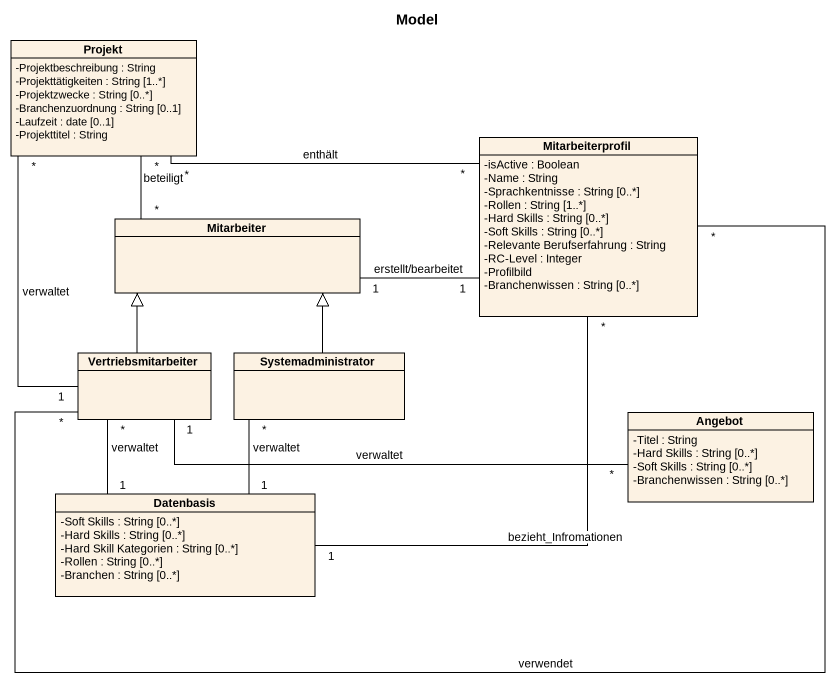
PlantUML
@startuml
title Model
hide circle
hide empty members
skinparam classAttributeIconSize 0
class Projekt {
  -Projektbeschreibung : String
  -Projekttätigkeiten : String [1..*]
  -Projektzwecke : String [0..*]
  -Branchenzuordnung : String [0..1]
  -Laufzeit : date [0..1]
  -Projekttitel : String
}
class Mitarbeiterprofil {
  -isActive : Boolean
  -Name : String
  -Sprachkentnisse : String [0..*]
  -Rollen : String [1..*]
  -Hard Skills : String [0..*]
  -Soft Skills : String [0..*]
  -Relevante Berufserfahrung : String
  -RC-Level : Integer
  -Profilbild
  -Branchenwissen : String [0..*]
}
class Mitarbeiter
class Vertriebsmitarbeiter
class Systemadministrator
class Angebot {
  -Titel : String
  -Hard Skills : String [0..*]
  -Soft Skills : String [0..*]
  -Branchenwissen : String [0..*]
}
class Datenbasis {
  -Soft Skills : String [0..*]
  -Hard Skills : String [0..*]
  -Hard Skill Kategorien : String [0..*]
  -Rollen : String [0..*]
  -Branchen : String [0..*]
}
Mitarbeiterprofil "*" -left- "*" Projekt : enthält
Mitarbeiterprofil "1" -left- "1" Mitarbeiter : erstellt/bearbeitet
Mitarbeiterprofil "*" -- "1" Datenbasis : bezieht_Infromationen
Mitarbeiter "*" -up- "*" Projekt : beteiligt
Vertriebsmitarbeiter "1" -up- "*" Projekt : verwaltet
Vertriebsmitarbeiter "*" -right- "*" Mitarbeiterprofil : verwendet
Vertriebsmitarbeiter -up-|> Mitarbeiter
Vertriebsmitarbeiter "1" -right- "*" Angebot : verwaltet
Vertriebsmitarbeiter "*" -- "1" Datenbasis : verwaltet
Systemadministrator -up-|> Mitarbeiter
Systemadministrator "*" -- "1" Datenbasis : verwaltet
@enduml
